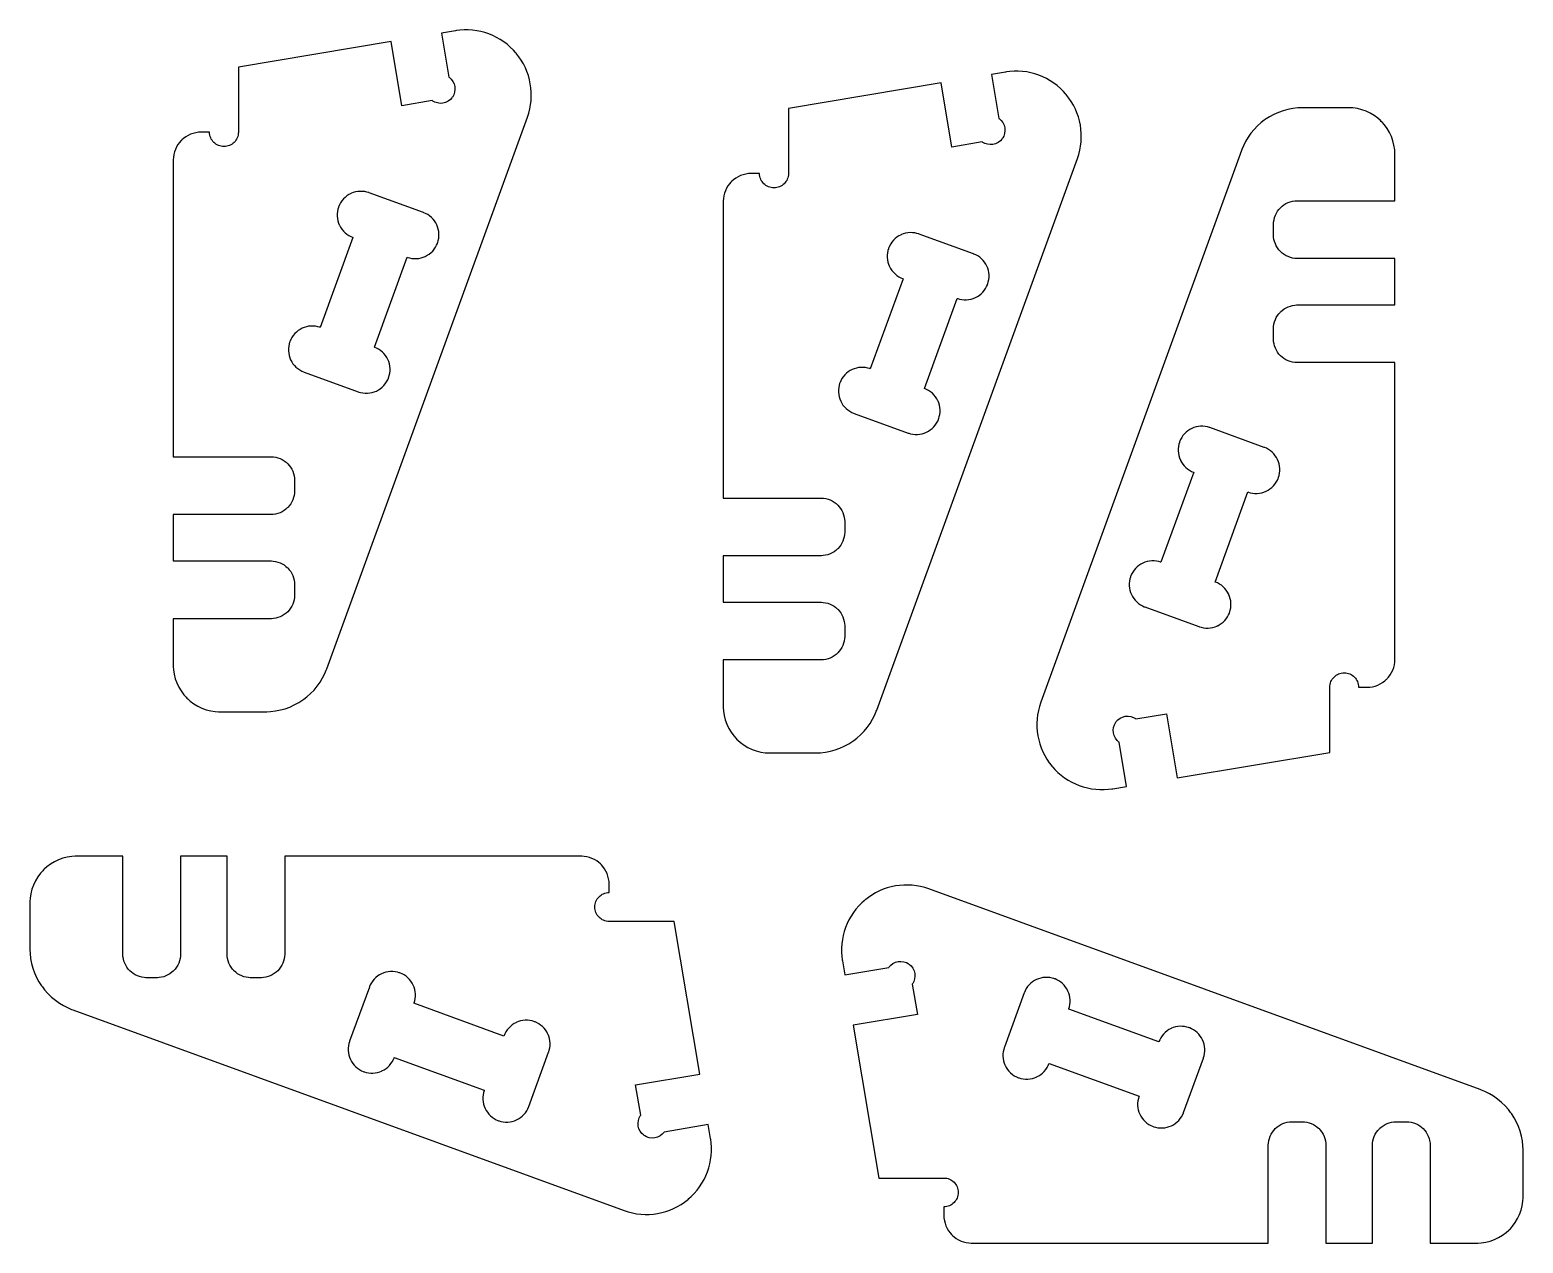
# Model space of a CAD drawing. Extents: x 0 to 371, y 0 to 268.
# Drawn here: x 210.1 to 370.7, y 3 to 133.4 of the extents above; entities that cross this region are included whole.
import ezdxf

# ---------------------------------------------------------------- set-up
doc = ezdxf.new("R2010")
doc.units = 0
doc.layers.get('0').update_dxf_attribs({"linetype": 'CONTINUOUS'})

msp = doc.modelspace()

# ---------------------------------------------------------------- linework, layer by layer
at = {"color": 0}
for points in [[(236.067, 87.53), (236.132, 87.53), (236.328, 87.5168), (236.581, 87.4782), (236.825, 87.4153), (237.06, 87.3296), (237.282, 87.2222), (237.493, 87.0944), (237.689, 86.9476), (237.869, 86.7831), (238.035, 86.6021), (238.182, 86.4057), (238.31, 86.1954), (238.417, 85.9725), (238.503, 85.7383), (238.565, 85.4939), (238.604, 85.2407), (238.617, 85.0451), (238.617, 84.98), (238.617, 83.88), (238.617, 83.8169), (238.604, 83.6279), (238.567, 83.3801), (238.507, 83.1383), (238.422, 82.9042), (238.317, 82.6792), (238.189, 82.4653), (238.039, 82.2639), (237.914, 82.1214), (237.869, 82.0768), (237.825, 82.0322), (237.683, 81.9075), (237.482, 81.7585), (237.268, 81.6304), (237.043, 81.524), (236.808, 81.4403), (236.567, 81.3794), (236.319, 81.3425), (236.129, 81.33), (236.067, 81.33), (225.567, 81.33), (225.567, 76.33), (236.067, 76.33), (236.129, 76.33), (236.319, 76.3175), (236.567, 76.2806), (236.808, 76.2197), (237.043, 76.136), (237.268, 76.0296), (237.482, 75.9015), (237.683, 75.7525), (237.825, 75.6276), (237.869, 75.5831), (237.914, 75.5385), (238.039, 75.3961), (238.189, 75.1947), (238.317, 74.9807), (238.422, 74.7558), (238.507, 74.5215), (238.567, 74.2797), (238.604, 74.0319), (238.617, 73.8431), (238.617, 73.78), (238.617, 72.68), (238.617, 72.6149), (238.604, 72.4193), (238.565, 72.1661), (238.503, 71.9217), (238.417, 71.6874), (238.31, 71.4644), (238.182, 71.2542), (238.035, 71.0579), (237.869, 70.8768), (237.689, 70.7122), (237.493, 70.5654), (237.282, 70.4378), (237.06, 70.3304), (236.825, 70.2446), (236.581, 70.1818), (236.328, 70.1431), (236.132, 70.13), (236.067, 70.13), (225.567, 70.13), (225.567, 65.13), (225.567, 65.0064), (225.592, 64.6357), (225.664, 64.15), (225.783, 63.6758), (225.947, 63.2165), (226.156, 62.7756), (226.407, 62.356), (226.699, 61.9611), (226.944, 61.6818), (227.032, 61.5944), (227.118, 61.5071), (227.399, 61.2622), (227.793, 60.97), (228.213, 60.719), (228.653, 60.5106), (229.112, 60.3461), (229.588, 60.2269), (230.072, 60.1544), (230.443, 60.13), (230.567, 60.13), (235.486, 60.13), (235.619, 60.13), (236.022, 60.1506), (236.554, 60.2119), (237.078, 60.3132), (237.59, 60.454), (238.092, 60.6333), (238.579, 60.8506), (239.05, 61.1051), (239.392, 61.3192), (239.501, 61.3961), (239.611, 61.4731), (239.929, 61.7208), (240.329, 62.0758), (240.7, 62.4592), (241.039, 62.869), (241.347, 63.3035), (241.622, 63.7608), (241.861, 64.239), (242.018, 64.6103), (242.064, 64.7364), (263.639, 124.029), (263.679, 124.138), (263.783, 124.471), (263.897, 124.918), (263.981, 125.368), (264.035, 125.821), (264.06, 126.274), (264.054, 126.726), (264.021, 127.177), (263.957, 127.624), (263.865, 128.066), (263.746, 128.501), (263.597, 128.929), (263.421, 129.347), (263.217, 129.755), (262.986, 130.15), (262.728, 130.532), (262.517, 130.81), (262.443, 130.899), (262.368, 130.988), (262.133, 131.246), (261.806, 131.57), (261.458, 131.869), (261.094, 132.144), (260.715, 132.393), (260.322, 132.617), (259.915, 132.814), (259.497, 132.985), (259.069, 133.128), (258.633, 133.244), (258.189, 133.332), (257.739, 133.39), (257.285, 133.419), (256.826, 133.419), (256.367, 133.388), (256.019, 133.346), (255.906, 133.327), (254.411, 133.077), (255.206, 128.335), (255.268, 128.289), (255.442, 128.128), (255.625, 127.885), (255.757, 127.616), (255.833, 127.329), (255.854, 127.032), (255.818, 126.735), (255.722, 126.445), (255.612, 126.236), (255.567, 126.173), (255.521, 126.109), (255.36, 125.937), (255.117, 125.752), (254.849, 125.621), (254.561, 125.544), (254.264, 125.523), (253.967, 125.56), (253.678, 125.655), (253.468, 125.766), (253.406, 125.811), (250.142, 125.265), (248.987, 132.169), (232.567, 129.421), (232.567, 122.421), (232.567, 122.382), (232.558, 122.263), (232.535, 122.109), (232.497, 121.96), (232.444, 121.818), (232.379, 121.682), (232.303, 121.555), (232.213, 121.435), (232.112, 121.325), (232.003, 121.225), (231.883, 121.136), (231.756, 121.058), (231.619, 120.993), (231.478, 120.941), (231.329, 120.903), (231.175, 120.879), (231.057, 120.871), (231.017, 120.871), (230.978, 120.871), (230.858, 120.879), (230.704, 120.903), (230.556, 120.941), (230.414, 120.993), (230.278, 121.058), (230.15, 121.136), (230.031, 121.225), (229.921, 121.325), (229.821, 121.435), (229.732, 121.555), (229.654, 121.682), (229.589, 121.818), (229.536, 121.96), (229.499, 122.109), (229.475, 122.263), (229.467, 122.382), (229.467, 122.421), (228.567, 122.421), (228.493, 122.421), (228.271, 122.407), (227.979, 122.363), (227.694, 122.292), (227.418, 122.193), (227.154, 122.068), (226.903, 121.917), (226.665, 121.742), (226.497, 121.595), (226.446, 121.543), (226.393, 121.49), (226.246, 121.323), (226.071, 121.086), (225.921, 120.834), (225.796, 120.569), (225.696, 120.294), (225.625, 120.009), (225.582, 119.718), (225.567, 119.495), (225.567, 119.421), (225.567, 87.53), (236.067, 87.53)], [(295.207, 83.0931), (295.272, 83.0931), (295.468, 83.08), (295.721, 83.0414), (295.965, 82.9785), (296.2, 82.8928), (296.422, 82.7854), (296.633, 82.6576), (296.829, 82.5108), (297.01, 82.3463), (297.175, 82.1651), (297.322, 81.9689), (297.45, 81.7586), (297.557, 81.5357), (297.643, 81.3014), (297.706, 81.0571), (297.744, 80.8039), (297.757, 80.6083), (297.757, 80.5431), (297.757, 79.4431), (297.757, 79.3801), (297.744, 79.1911), (297.708, 78.9433), (297.647, 78.7015), (297.563, 78.4672), (297.457, 78.2424), (297.329, 78.0283), (297.179, 77.8271), (297.056, 77.6846), (297.011, 77.64), (296.965, 77.5954), (296.824, 77.4706), (296.622, 77.3215), (296.408, 77.1935), (296.183, 77.0872), (295.949, 77.0033), (295.707, 76.9425), (295.46, 76.9056), (295.271, 76.8931), (295.207, 76.8931), (284.707, 76.8931), (284.707, 71.8931), (295.207, 71.8931), (295.271, 71.8931), (295.46, 71.8807), (295.707, 71.8436), (295.949, 71.7829), (296.183, 71.699), (296.408, 71.5926), (296.622, 71.4646), (296.824, 71.3156), (296.965, 71.1907), (297.011, 71.1461), (297.056, 71.1017), (297.179, 70.9592), (297.329, 70.7578), (297.457, 70.5439), (297.563, 70.3189), (297.647, 70.0847), (297.708, 69.8429), (297.744, 69.5951), (297.757, 69.4061), (297.757, 69.3431), (297.757, 68.2431), (297.757, 68.1779), (297.744, 67.9824), (297.706, 67.7292), (297.643, 67.4849), (297.557, 67.2506), (297.45, 67.0276), (297.322, 66.8174), (297.175, 66.621), (297.01, 66.44), (296.829, 66.2754), (296.633, 66.1286), (296.422, 66.0008), (296.2, 65.8935), (295.965, 65.8078), (295.721, 65.7449), (295.468, 65.7063), (295.272, 65.6931), (295.207, 65.6931), (284.707, 65.6931), (284.707, 60.6931), (284.707, 60.5694), (284.732, 60.1989), (284.804, 59.7131), (284.924, 59.2389), (285.088, 58.7797), (285.296, 58.3386), (285.547, 57.919), (285.839, 57.5243), (286.085, 57.2449), (286.172, 57.1575), (286.26, 57.0701), (286.539, 56.8254), (286.933, 56.5332), (287.353, 56.2821), (287.794, 56.0736), (288.253, 55.9092), (288.728, 55.79), (289.213, 55.7175), (289.583, 55.6931), (289.707, 55.6931), (294.626, 55.6931), (294.76, 55.6931), (295.162, 55.7136), (295.694, 55.775), (296.218, 55.8764), (296.731, 56.0171), (297.232, 56.1964), (297.719, 56.4138), (298.19, 56.6682), (298.532, 56.8822), (298.642, 56.9592), (298.751, 57.0361), (299.069, 57.2839), (299.469, 57.6389), (299.84, 58.0222), (300.181, 58.4321), (300.487, 58.8665), (300.763, 59.3239), (301.001, 59.8022), (301.158, 60.1733), (301.204, 60.2994), (322.779, 119.592), (322.819, 119.702), (322.924, 120.034), (323.037, 120.481), (323.122, 120.931), (323.175, 121.384), (323.2, 121.837), (323.194, 122.29), (323.161, 122.74), (323.097, 123.187), (323.006, 123.629), (322.886, 124.064), (322.737, 124.492), (322.561, 124.91), (322.358, 125.318), (322.126, 125.713), (321.868, 126.095), (321.657, 126.373), (321.583, 126.462), (321.508, 126.552), (321.274, 126.81), (320.946, 127.133), (320.599, 127.432), (320.235, 127.707), (319.856, 127.956), (319.463, 128.18), (319.056, 128.377), (318.639, 128.548), (318.21, 128.692), (317.774, 128.807), (317.329, 128.895), (316.879, 128.953), (316.425, 128.983), (315.967, 128.982), (315.507, 128.952), (315.161, 128.909), (315.046, 128.89), (313.551, 128.64), (314.346, 123.898), (314.41, 123.853), (314.582, 123.691), (314.765, 123.448), (314.897, 123.179), (314.974, 122.892), (314.994, 122.595), (314.958, 122.298), (314.862, 122.009), (314.753, 121.8), (314.707, 121.736), (314.662, 121.672), (314.5, 121.5), (314.258, 121.316), (313.989, 121.184), (313.701, 121.107), (313.404, 121.087), (313.107, 121.123), (312.818, 121.218), (312.608, 121.329), (312.546, 121.374), (309.283, 120.828), (308.128, 127.732), (291.707, 124.984), (291.707, 117.984), (291.707, 117.945), (291.699, 117.826), (291.676, 117.672), (291.638, 117.524), (291.586, 117.381), (291.521, 117.246), (291.443, 117.118), (291.353, 116.998), (291.253, 116.888), (291.143, 116.788), (291.024, 116.699), (290.896, 116.622), (290.761, 116.556), (290.618, 116.504), (290.469, 116.466), (290.315, 116.443), (290.197, 116.434), (290.157, 116.434), (290.118, 116.434), (289.999, 116.443), (289.844, 116.466), (289.696, 116.504), (289.554, 116.556), (289.418, 116.622), (289.29, 116.699), (289.171, 116.788), (289.061, 116.888), (288.961, 116.998), (288.872, 117.118), (288.794, 117.246), (288.729, 117.381), (288.676, 117.524), (288.639, 117.672), (288.615, 117.826), (288.607, 117.945), (288.607, 117.984), (287.707, 117.984), (287.633, 117.984), (287.411, 117.97), (287.119, 117.926), (286.835, 117.855), (286.56, 117.756), (286.294, 117.631), (286.043, 117.48), (285.806, 117.305), (285.639, 117.158), (285.586, 117.106), (285.533, 117.053), (285.386, 116.886), (285.211, 116.649), (285.061, 116.397), (284.936, 116.133), (284.838, 115.857), (284.765, 115.572), (284.722, 115.281), (284.707, 115.058), (284.707, 114.984), (284.707, 83.0931), (295.207, 83.0931)], [(346.419, 97.6476), (346.354, 97.6476), (346.158, 97.6608), (345.906, 97.6994), (345.661, 97.7624), (345.426, 97.8481), (345.203, 97.9554), (344.993, 98.0832), (344.797, 98.23), (344.615, 98.3946), (344.451, 98.5757), (344.304, 98.7719), (344.176, 98.9822), (344.069, 99.2051), (343.983, 99.4394), (343.921, 99.6838), (343.882, 99.9369), (343.869, 100.133), (343.869, 100.198), (343.869, 101.298), (343.869, 101.361), (343.882, 101.55), (343.918, 101.797), (343.979, 102.039), (344.063, 102.274), (344.169, 102.498), (344.297, 102.712), (344.446, 102.914), (344.571, 103.056), (344.615, 103.101), (344.66, 103.145), (344.803, 103.27), (345.004, 103.419), (345.218, 103.547), (345.443, 103.654), (345.678, 103.738), (345.919, 103.798), (346.167, 103.835), (346.356, 103.848), (346.419, 103.848), (356.919, 103.848), (356.919, 108.848), (346.419, 108.848), (346.356, 108.848), (346.167, 108.86), (345.919, 108.897), (345.678, 108.958), (345.443, 109.042), (345.218, 109.148), (345.004, 109.276), (344.803, 109.425), (344.66, 109.55), (344.615, 109.595), (344.571, 109.639), (344.446, 109.782), (344.297, 109.983), (344.169, 110.197), (344.063, 110.422), (343.979, 110.656), (343.918, 110.898), (343.882, 111.146), (343.869, 111.335), (343.869, 111.398), (343.869, 112.498), (343.869, 112.563), (343.882, 112.758), (343.921, 113.012), (343.983, 113.256), (344.069, 113.49), (344.176, 113.713), (344.304, 113.923), (344.451, 114.12), (344.615, 114.301), (344.797, 114.465), (344.993, 114.612), (345.203, 114.74), (345.426, 114.847), (345.661, 114.933), (345.906, 114.996), (346.158, 115.035), (346.354, 115.048), (346.419, 115.048), (356.919, 115.048), (356.919, 120.048), (356.919, 120.171), (356.894, 120.542), (356.822, 121.028), (356.703, 121.502), (356.539, 121.961), (356.331, 122.402), (356.079, 122.822), (355.786, 123.217), (355.542, 123.496), (355.454, 123.583), (355.367, 123.671), (355.088, 123.915), (354.693, 124.208), (354.274, 124.459), (353.832, 124.667), (353.374, 124.832), (352.899, 124.951), (352.412, 125.023), (352.043, 125.048), (351.919, 125.048), (347, 125.048), (346.865, 125.048), (346.464, 125.027), (345.932, 124.966), (345.408, 124.864), (344.894, 124.724), (344.393, 124.544), (343.907, 124.327), (343.436, 124.073), (343.094, 123.859), (342.985, 123.782), (342.875, 123.705), (342.557, 123.457), (342.157, 123.102), (341.786, 122.719), (341.446, 122.309), (341.139, 121.874), (340.864, 121.417), (340.625, 120.939), (340.468, 120.567), (340.422, 120.441), (318.847, 61.1483), (318.807, 61.0393), (318.703, 60.7067), (318.589, 60.26), (318.504, 59.8096), (318.45, 59.3571), (318.426, 58.9037), (318.432, 58.4513), (318.465, 58.0008), (318.529, 57.5539), (318.621, 57.1119), (318.74, 56.6765), (318.889, 56.2487), (319.065, 55.8304), (319.268, 55.4229), (319.5, 55.0274), (319.758, 54.6454), (319.969, 54.3678), (320.043, 54.2785), (320.118, 54.1893), (320.351, 53.9313), (320.681, 53.6078), (321.028, 53.3085), (321.39, 53.0339), (321.771, 52.7844), (322.164, 52.5608), (322.569, 52.3633), (322.987, 52.1928), (323.415, 52.0493), (323.853, 51.9336), (324.297, 51.8462), (324.747, 51.7876), (325.201, 51.7582), (325.66, 51.7586), (326.119, 51.7893), (326.465, 51.8317), (326.581, 51.8508), (328.074, 52.1008), (327.281, 56.8428), (327.217, 56.8882), (327.044, 57.0499), (326.86, 57.2924), (326.729, 57.5617), (326.651, 57.8489), (326.631, 58.1456), (326.668, 58.4429), (326.763, 58.7322), (326.874, 58.9413), (326.919, 59.0049), (326.964, 59.0685), (327.126, 59.2408), (327.368, 59.4253), (327.638, 59.5567), (327.925, 59.6335), (328.222, 59.6543), (328.519, 59.6178), (328.808, 59.5224), (329.017, 59.4119), (329.081, 59.3665), (332.343, 59.9126), (333.499, 53.0086), (349.919, 55.7564), (349.919, 62.7564), (349.919, 62.796), (349.926, 62.9149), (349.95, 63.0688), (349.989, 63.2172), (350.04, 63.3597), (350.106, 63.4953), (350.183, 63.6231), (350.272, 63.7424), (350.372, 63.8525), (350.483, 63.9525), (350.603, 64.0417), (350.731, 64.1193), (350.865, 64.1846), (351.008, 64.2367), (351.157, 64.2749), (351.311, 64.2983), (351.429, 64.3064), (351.469, 64.3064), (351.508, 64.3064), (351.628, 64.2983), (351.782, 64.2749), (351.929, 64.2367), (352.072, 64.1846), (352.208, 64.1193), (352.336, 64.0417), (352.456, 63.9525), (352.565, 63.8525), (352.665, 63.7424), (352.754, 63.6231), (352.832, 63.4953), (352.897, 63.3597), (352.949, 63.2172), (352.987, 63.0688), (353.011, 62.9149), (353.019, 62.796), (353.019, 62.7564), (353.919, 62.7564), (353.993, 62.7564), (354.215, 62.7711), (354.507, 62.8146), (354.792, 62.8861), (355.067, 62.9847), (355.332, 63.1099), (355.583, 63.2604), (355.821, 63.4358), (355.987, 63.5826), (356.04, 63.635), (356.093, 63.6875), (356.239, 63.8551), (356.415, 64.0919), (356.565, 64.3438), (356.69, 64.6083), (356.789, 64.8839), (356.861, 65.1685), (356.904, 65.4599), (356.919, 65.6822), (356.919, 65.7564), (356.919, 97.6476), (346.419, 97.6476)], [(247.194, 99.3088), (250.717, 108.988), (250.778, 108.966), (250.967, 108.911), (251.218, 108.861), (251.468, 108.836), (251.718, 108.837), (251.964, 108.862), (252.206, 108.91), (252.44, 108.98), (252.667, 109.073), (252.883, 109.187), (253.089, 109.321), (253.281, 109.475), (253.457, 109.648), (253.618, 109.839), (253.761, 110.047), (253.883, 110.272), (253.963, 110.451), (253.985, 110.512), (254.007, 110.573), (254.061, 110.762), (254.112, 111.013), (254.136, 111.264), (254.136, 111.514), (254.111, 111.76), (254.064, 112.001), (253.993, 112.236), (253.9, 112.462), (253.786, 112.679), (253.651, 112.884), (253.497, 113.076), (253.325, 113.253), (253.133, 113.413), (252.926, 113.556), (252.701, 113.679), (252.522, 113.758), (252.461, 113.781), (246.635, 115.901), (246.575, 115.923), (246.393, 115.978), (246.146, 116.03), (245.897, 116.058), (245.646, 116.061), (245.397, 116.039), (245.15, 115.994), (244.908, 115.923), (244.731, 115.855), (244.672, 115.829), (244.615, 115.802), (244.447, 115.711), (244.237, 115.573), (244.042, 115.415), (243.864, 115.24), (243.703, 115.047), (243.563, 114.84), (243.442, 114.618), (243.365, 114.444), (243.343, 114.384), (243.322, 114.325), (243.268, 114.142), (243.218, 113.895), (243.193, 113.645), (243.193, 113.395), (243.217, 113.146), (243.264, 112.9), (243.338, 112.658), (243.407, 112.481), (243.433, 112.424), (243.461, 112.367), (243.554, 112.2), (243.694, 111.991), (243.853, 111.797), (244.031, 111.62), (244.224, 111.462), (244.433, 111.323), (244.656, 111.205), (244.831, 111.129), (244.89, 111.108), (241.368, 101.429), (241.307, 101.451), (241.119, 101.506), (240.868, 101.556), (240.617, 101.58), (240.367, 101.58), (240.121, 101.555), (239.879, 101.507), (239.644, 101.436), (239.418, 101.343), (239.201, 101.23), (238.997, 101.095), (238.806, 100.942), (238.628, 100.769), (238.467, 100.578), (238.325, 100.37), (238.201, 100.145), (238.122, 99.9657), (238.1, 99.9044), (238.078, 99.8432), (238.024, 99.655), (237.974, 99.4037), (237.949, 99.1526), (237.949, 98.9032), (237.974, 98.6569), (238.022, 98.4158), (238.093, 98.1811), (238.186, 97.9546), (238.3, 97.7381), (238.433, 97.5331), (238.588, 97.3411), (238.76, 97.1639), (238.951, 97.0032), (239.16, 96.8607), (239.383, 96.7378), (239.564, 96.6585), (239.625, 96.6363), (245.451, 94.5161), (245.513, 94.4939), (245.7, 94.4394), (245.951, 94.3892), (246.203, 94.3646), (246.453, 94.3651), (246.699, 94.3899), (246.939, 94.4379), (247.174, 94.5087), (247.4, 94.6015), (247.617, 94.7154), (247.822, 94.8497), (248.014, 95.0036), (248.192, 95.1764), (248.351, 95.3672), (248.494, 95.5753), (248.618, 95.8), (248.697, 95.9793), (248.719, 96.0406), (248.74, 96.0997), (248.793, 96.2817), (248.843, 96.5271), (248.869, 96.7751), (248.871, 97.0239), (248.847, 97.2717), (248.8, 97.5165), (248.729, 97.7567), (248.66, 97.9333), (248.633, 97.9903), (248.607, 98.0475), (248.515, 98.2135), (248.378, 98.4224), (248.221, 98.6158), (248.046, 98.7926), (247.854, 98.9517), (247.647, 99.0914), (247.428, 99.2108), (247.254, 99.2872), (247.194, 99.3088)], [(306.335, 94.8718), (309.857, 104.551), (309.918, 104.529), (310.107, 104.474), (310.358, 104.424), (310.608, 104.399), (310.858, 104.4), (311.104, 104.425), (311.346, 104.473), (311.581, 104.544), (311.807, 104.636), (312.024, 104.75), (312.229, 104.885), (312.421, 105.038), (312.597, 105.211), (312.758, 105.402), (312.901, 105.61), (313.024, 105.835), (313.103, 106.014), (313.125, 106.075), (313.147, 106.137), (313.203, 106.325), (313.253, 106.576), (313.276, 106.827), (313.276, 107.077), (313.251, 107.323), (313.204, 107.564), (313.133, 107.799), (313.04, 108.025), (312.926, 108.242), (312.792, 108.447), (312.638, 108.639), (312.465, 108.816), (312.275, 108.977), (312.067, 109.119), (311.842, 109.242), (311.662, 109.321), (311.601, 109.344), (305.775, 111.464), (305.715, 111.486), (305.533, 111.541), (305.286, 111.593), (305.037, 111.621), (304.787, 111.624), (304.537, 111.603), (304.29, 111.557), (304.049, 111.486), (303.871, 111.418), (303.814, 111.392), (303.756, 111.365), (303.589, 111.274), (303.378, 111.136), (303.182, 110.978), (303.004, 110.803), (302.844, 110.611), (302.703, 110.403), (302.582, 110.182), (302.506, 110.007), (302.483, 109.948), (302.463, 109.888), (302.41, 109.705), (302.36, 109.458), (302.333, 109.208), (302.333, 108.958), (302.357, 108.709), (302.406, 108.463), (302.478, 108.222), (302.547, 108.044), (302.575, 107.987), (302.601, 107.93), (302.694, 107.763), (302.835, 107.554), (302.994, 107.36), (303.171, 107.183), (303.365, 107.025), (303.574, 106.886), (303.796, 106.768), (303.971, 106.692), (304.031, 106.671), (300.508, 96.9919), (300.447, 97.0142), (300.26, 97.0688), (300.008, 97.119), (299.757, 97.1435), (299.508, 97.1431), (299.261, 97.1183), (299.021, 97.0701), (298.786, 96.9994), (298.56, 96.9067), (298.343, 96.7928), (298.138, 96.6585), (297.946, 96.5046), (297.768, 96.3318), (297.608, 96.141), (297.465, 95.9328), (297.342, 95.7081), (297.263, 95.5287), (297.24, 95.4675), (297.218, 95.4064), (297.164, 95.2181), (297.114, 94.9669), (297.089, 94.7158), (297.089, 94.4662), (297.114, 94.2201), (297.162, 93.9789), (297.233, 93.7443), (297.326, 93.5178), (297.44, 93.3012), (297.574, 93.0961), (297.728, 92.9042), (297.901, 92.7271), (298.092, 92.5664), (298.3, 92.4237), (298.525, 92.3008), (298.704, 92.2217), (298.765, 92.1993), (304.592, 90.0793), (304.653, 90.0571), (304.84, 90.0025), (305.092, 89.9522), (305.343, 89.9278), (305.593, 89.9282), (305.839, 89.9529), (306.081, 90.001), (306.315, 90.0719), (306.542, 90.1646), (306.758, 90.2785), (306.963, 90.4128), (307.154, 90.5667), (307.332, 90.7394), (307.493, 90.9303), (307.635, 91.1385), (307.758, 91.3632), (307.838, 91.5424), (307.86, 91.6036), (307.881, 91.6629), (307.933, 91.8447), (307.983, 92.0903), (308.01, 92.3383), (308.011, 92.5871), (307.987, 92.8347), (307.94, 93.0796), (307.869, 93.3197), (307.801, 93.4964), (307.774, 93.5535), (307.747, 93.6106), (307.657, 93.7765), (307.518, 93.9856), (307.361, 94.179), (307.186, 94.3558), (306.994, 94.5147), (306.787, 94.6546), (306.568, 94.774), (306.394, 94.8503), (306.335, 94.8718)], [(335.292, 85.8689), (331.769, 76.1897), (331.708, 76.2121), (331.519, 76.2667), (331.268, 76.3168), (331.017, 76.3414), (330.768, 76.3408), (330.522, 76.3163), (330.281, 76.2681), (330.046, 76.1972), (329.819, 76.1044), (329.603, 75.9906), (329.397, 75.8562), (329.206, 75.7024), (329.029, 75.5297), (328.868, 75.3388), (328.725, 75.1307), (328.603, 74.906), (328.524, 74.7267), (328.501, 74.6654), (328.478, 74.6042), (328.424, 74.416), (328.374, 74.1647), (328.349, 73.9136), (328.35, 73.6642), (328.375, 73.4179), (328.422, 73.1768), (328.493, 72.9421), (328.586, 72.7156), (328.7, 72.499), (328.835, 72.2939), (328.987, 72.1021), (329.161, 71.9249), (329.351, 71.7642), (329.56, 71.6217), (329.785, 71.4988), (329.964, 71.4194), (330.025, 71.3972), (335.851, 69.2771), (335.911, 69.255), (336.093, 69.2), (336.34, 69.1476), (336.589, 69.1199), (336.839, 69.1168), (337.089, 69.1382), (337.335, 69.1842), (337.578, 69.2544), (337.756, 69.3225), (337.813, 69.349), (337.871, 69.3756), (338.037, 69.4667), (338.249, 69.6049), (338.443, 69.7625), (338.622, 69.9381), (338.782, 70.1303), (338.924, 70.3378), (339.043, 70.5592), (339.121, 70.7336), (339.142, 70.7932), (339.164, 70.8526), (339.217, 71.0357), (339.267, 71.2828), (339.293, 71.5324), (339.293, 71.7825), (339.269, 72.0317), (339.221, 72.2778), (339.149, 72.5192), (339.079, 72.6965), (339.051, 72.7539), (339.025, 72.8113), (338.932, 72.9778), (338.792, 73.1872), (338.632, 73.3808), (338.456, 73.5575), (338.261, 73.716), (338.053, 73.8549), (337.831, 73.9732), (337.656, 74.0483), (337.596, 74.0694), (341.117, 83.7489), (341.179, 83.7267), (341.367, 83.6721), (341.618, 83.6218), (341.869, 83.5974), (342.118, 83.5978), (342.365, 83.6225), (342.606, 83.6707), (342.84, 83.7414), (343.067, 83.8342), (343.283, 83.9481), (343.489, 84.0824), (343.681, 84.2362), (343.858, 84.409), (344.018, 84.5999), (344.161, 84.8081), (344.283, 85.0328), (344.364, 85.2119), (344.386, 85.2732), (344.408, 85.3344), (344.463, 85.5228), (344.513, 85.7739), (344.537, 86.025), (344.536, 86.2746), (344.513, 86.5207), (344.464, 86.7619), (344.393, 86.9965), (344.3, 87.2231), (344.186, 87.4396), (344.051, 87.6447), (343.899, 87.8367), (343.725, 88.0138), (343.535, 88.1744), (343.326, 88.3171), (343.101, 88.44), (342.922, 88.5192), (342.861, 88.5414), (337.035, 90.6615), (336.974, 90.6838), (336.785, 90.7383), (336.535, 90.7885), (336.283, 90.8131), (336.033, 90.8126), (335.787, 90.7879), (335.546, 90.7399), (335.311, 90.6689), (335.085, 90.5763), (334.868, 90.4624), (334.664, 90.3281), (334.471, 90.1742), (334.294, 90.0014), (334.133, 89.8106), (333.992, 89.6024), (333.868, 89.3776), (333.789, 89.1985), (333.767, 89.1372), (333.744, 89.0779), (333.692, 88.8961), (333.642, 88.6506), (333.617, 88.4025), (333.615, 88.1537), (333.639, 87.9061), (333.686, 87.6612), (333.757, 87.4211), (333.825, 87.2444), (333.851, 87.1874), (333.879, 87.1303), (333.969, 86.9642), (334.108, 86.7553), (334.265, 86.5618), (334.44, 86.385), (334.632, 86.2261), (334.839, 86.0863), (335.058, 85.9668), (335.232, 85.8904), (335.292, 85.8689)], [(237.546, 34.0886), (237.546, 34.0235), (237.533, 33.8279), (237.494, 33.5747), (237.432, 33.3304), (237.346, 33.0961), (237.239, 32.8732), (237.111, 32.6629), (236.964, 32.4667), (236.8, 32.2856), (236.618, 32.121), (236.422, 31.9742), (236.211, 31.8464), (235.989, 31.739), (235.754, 31.6533), (235.51, 31.5904), (235.257, 31.5518), (235.061, 31.5386), (234.996, 31.5386), (233.896, 31.5386), (233.833, 31.5386), (233.644, 31.5511), (233.396, 31.5881), (233.154, 31.6489), (232.921, 31.7328), (232.696, 31.839), (232.482, 31.9671), (232.281, 32.1161), (232.138, 32.241), (232.093, 32.2856), (232.049, 32.3301), (231.924, 32.4726), (231.775, 32.6739), (231.647, 32.8879), (231.54, 33.1128), (231.457, 33.3471), (231.396, 33.5889), (231.358, 33.8367), (231.346, 34.0257), (231.346, 34.0886), (231.346, 44.5886), (226.346, 44.5886), (226.346, 34.0886), (226.346, 34.0257), (226.333, 33.8367), (226.297, 33.5889), (226.236, 33.3471), (226.153, 33.1128), (226.046, 32.8879), (225.918, 32.6739), (225.769, 32.4726), (225.644, 32.3301), (225.6, 32.2856), (225.554, 32.241), (225.413, 32.1161), (225.211, 31.9671), (224.997, 31.839), (224.772, 31.7328), (224.538, 31.6489), (224.296, 31.5881), (224.049, 31.5511), (223.86, 31.5386), (223.796, 31.5386), (222.696, 31.5386), (222.631, 31.5386), (222.436, 31.5518), (222.182, 31.5904), (221.938, 31.6533), (221.704, 31.739), (221.481, 31.8464), (221.271, 31.9742), (221.074, 32.121), (220.893, 32.2856), (220.729, 32.4667), (220.582, 32.6629), (220.454, 32.8732), (220.347, 33.0961), (220.261, 33.3304), (220.199, 33.5747), (220.16, 33.8279), (220.146, 34.0235), (220.146, 34.0886), (220.146, 44.5886), (215.146, 44.5886), (215.022, 44.5886), (214.651, 44.5643), (214.167, 44.4917), (213.692, 44.3725), (213.233, 44.2081), (212.792, 43.9997), (212.372, 43.7486), (211.978, 43.4564), (211.699, 43.2115), (211.611, 43.1242), (211.524, 43.0368), (211.279, 42.7575), (210.986, 42.3626), (210.735, 41.9432), (210.526, 41.5021), (210.362, 41.0429), (210.243, 40.5687), (210.171, 40.0828), (210.146, 39.7122), (210.146, 39.5886), (210.146, 34.6697), (210.146, 34.5356), (210.167, 34.1331), (210.228, 33.6018), (210.329, 33.0783), (210.471, 32.5647), (210.65, 32.0633), (210.867, 31.5764), (211.121, 31.106), (211.335, 30.7644), (211.413, 30.6546), (211.489, 30.5446), (211.737, 30.2267), (212.092, 29.8267), (212.475, 29.4561), (212.885, 29.1161), (213.319, 28.8082), (213.776, 28.534), (214.256, 28.2946), (214.626, 28.1376), (214.753, 28.0918), (274.046, 6.51654), (274.154, 6.47689), (274.487, 6.37224), (274.933, 6.25825), (275.385, 6.17437), (275.838, 6.12044), (276.29, 6.09608), (276.743, 6.10113), (277.193, 6.13531), (277.64, 6.1984), (278.082, 6.2901), (278.518, 6.41021), (278.946, 6.55843), (279.364, 6.73454), (279.771, 6.93832), (280.167, 7.16949), (280.549, 7.42774), (280.826, 7.63867), (280.915, 7.71289), (281.004, 7.78717), (281.263, 8.02175), (281.586, 8.35021), (281.886, 8.697), (282.16, 9.06071), (282.41, 9.44), (282.633, 9.83344), (282.831, 10.2398), (283.001, 10.6576), (283.144, 11.0856), (283.26, 11.5222), (283.347, 11.9663), (283.407, 12.4164), (283.436, 12.8712), (283.435, 13.3293), (283.404, 13.7893), (283.362, 14.1354), (283.343, 14.25), (283.093, 15.744), (278.351, 14.9504), (278.306, 14.8869), (278.144, 14.7144), (277.901, 14.53), (277.632, 14.3986), (277.344, 14.3218), (277.049, 14.3008), (276.751, 14.3375), (276.461, 14.4329), (276.253, 14.5433), (276.189, 14.5886), (276.125, 14.6339), (275.953, 14.7957), (275.768, 15.0382), (275.638, 15.3074), (275.561, 15.5947), (275.54, 15.8914), (275.576, 16.1887), (275.672, 16.4781), (275.782, 16.6871), (275.828, 16.7506), (275.282, 20.0132), (282.186, 21.1685), (279.438, 37.5886), (272.438, 37.5886), (272.399, 37.5886), (272.279, 37.5967), (272.125, 37.6201), (271.976, 37.6583), (271.835, 37.7106), (271.699, 37.7758), (271.571, 37.8535), (271.451, 37.9426), (271.342, 38.0426), (271.242, 38.1528), (271.153, 38.2721), (271.075, 38.3999), (271.01, 38.5354), (270.957, 38.6778), (270.919, 38.8264), (270.896, 38.9801), (270.888, 39.099), (270.888, 39.1386), (270.888, 39.1783), (270.896, 39.2971), (270.919, 39.4511), (270.957, 39.5996), (271.01, 39.7421), (271.075, 39.8775), (271.153, 40.0053), (271.242, 40.1246), (271.342, 40.2347), (271.451, 40.3347), (271.571, 40.4239), (271.699, 40.5015), (271.835, 40.5668), (271.976, 40.619), (272.125, 40.6572), (272.279, 40.6807), (272.399, 40.6886), (272.438, 40.6886), (272.438, 41.5886), (272.438, 41.6628), (272.422, 41.8851), (272.379, 42.1767), (272.308, 42.4612), (272.21, 42.7367), (272.085, 43.0014), (271.933, 43.2531), (271.758, 43.49), (271.611, 43.6575), (271.558, 43.71), (271.507, 43.7624), (271.339, 43.9093), (271.101, 44.0846), (270.85, 44.2353), (270.586, 44.3603), (270.31, 44.459), (270.025, 44.5306), (269.735, 44.574), (269.511, 44.5886), (269.438, 44.5886), (237.546, 44.5886), (237.546, 34.0886)], [(343.307, 13.5079), (343.307, 13.5731), (343.321, 13.7687), (343.358, 14.0218), (343.422, 14.2663), (343.507, 14.5006), (343.615, 14.7235), (343.743, 14.9337), (343.889, 15.13), (344.054, 15.3111), (344.235, 15.4757), (344.432, 15.6225), (344.642, 15.7503), (344.865, 15.8576), (345.099, 15.9433), (345.343, 16.0062), (345.596, 16.0449), (345.792, 16.0579), (345.857, 16.0579), (346.957, 16.0579), (347.021, 16.0579), (347.21, 16.0456), (347.457, 16.0085), (347.699, 15.9478), (347.933, 15.8639), (348.158, 15.7575), (348.372, 15.6294), (348.574, 15.4804), (348.715, 15.3557), (348.76, 15.311), (348.806, 15.2665), (348.929, 15.124), (349.079, 14.9226), (349.207, 14.7088), (349.313, 14.4837), (349.397, 14.2496), (349.458, 14.0078), (349.494, 13.76), (349.507, 13.571), (349.507, 13.5079), (349.507, 3.00792), (354.507, 3.00792), (354.507, 13.5079), (354.507, 13.571), (354.519, 13.76), (354.557, 14.0078), (354.618, 14.2496), (354.701, 14.4837), (354.808, 14.7088), (354.936, 14.9226), (355.085, 15.124), (355.21, 15.2665), (355.254, 15.311), (355.299, 15.3557), (355.442, 15.4804), (355.643, 15.6294), (355.857, 15.7575), (356.082, 15.8639), (356.315, 15.9478), (356.557, 16.0085), (356.806, 16.0456), (356.994, 16.0579), (357.057, 16.0579), (358.157, 16.0579), (358.222, 16.0579), (358.418, 16.0449), (358.671, 16.0062), (358.915, 15.9433), (359.15, 15.8576), (359.372, 15.7503), (359.583, 15.6225), (359.779, 15.4757), (359.96, 15.3111), (360.125, 15.13), (360.272, 14.9337), (360.4, 14.7235), (360.507, 14.5006), (360.593, 14.2663), (360.656, 14.0218), (360.694, 13.7687), (360.707, 13.5731), (360.707, 13.5079), (360.707, 3.00792), (365.707, 3.00792), (365.831, 3.00792), (366.201, 3.03239), (366.688, 3.10493), (367.161, 3.22407), (367.621, 3.38851), (368.061, 3.59694), (368.482, 3.84799), (368.876, 4.14025), (369.156, 4.38504), (369.243, 4.47239), (369.331, 4.55974), (369.575, 4.83914), (369.867, 5.23394), (370.118, 5.65349), (370.326, 6.09451), (370.492, 6.55376), (370.61, 7.02794), (370.683, 7.51372), (370.707, 7.88439), (370.707, 8.00792), (370.707, 12.9268), (370.707, 13.061), (370.686, 13.4635), (370.625, 13.9949), (370.524, 14.5183), (370.383, 15.0319), (370.204, 15.5332), (369.986, 16.0203), (369.732, 16.4906), (369.518, 16.8322), (369.442, 16.9421), (369.364, 17.0519), (369.117, 17.37), (368.761, 17.7699), (368.378, 18.1406), (367.968, 18.4806), (367.533, 18.7885), (367.076, 19.0626), (366.599, 19.3019), (366.226, 19.459), (366.101, 19.5049), (306.808, 41.08), (306.699, 41.1197), (306.367, 41.2244), (305.919, 41.3383), (305.469, 41.4222), (305.017, 41.4763), (304.564, 41.5006), (304.111, 41.4956), (303.66, 41.4612), (303.214, 41.3982), (302.771, 41.3065), (302.336, 41.1864), (301.908, 41.0382), (301.49, 40.8621), (301.082, 40.6583), (300.688, 40.4271), (300.306, 40.1689), (300.028, 39.9579), (299.938, 39.8837), (299.849, 39.8094), (299.59, 39.5749), (299.267, 39.2464), (298.968, 38.8996), (298.693, 38.536), (298.444, 38.1567), (298.221, 37.7632), (298.022, 37.3568), (297.853, 36.939), (297.708, 36.5111), (297.593, 36.0744), (297.506, 35.6303), (297.447, 35.1801), (297.418, 34.7254), (297.418, 34.2674), (297.449, 33.8074), (297.492, 33.4611), (297.51, 33.3467), (297.76, 31.8526), (302.503, 32.6461), (302.547, 32.7097), (302.71, 32.8822), (302.951, 33.0667), (303.221, 33.1981), (303.508, 33.2749), (303.806, 33.2957), (304.103, 33.2592), (304.392, 33.1638), (304.601, 33.0533), (304.664, 33.0079), (304.728, 32.9626), (304.9, 32.801), (305.085, 32.5585), (305.217, 32.2892), (305.293, 32.0019), (305.314, 31.7053), (305.278, 31.4079), (305.182, 31.1186), (305.071, 30.9096), (305.026, 30.846), (305.572, 27.5833), (298.668, 26.4281), (301.415, 10.0079), (308.415, 10.0079), (308.456, 10.0079), (308.575, 9.99994), (308.728, 9.97646), (308.876, 9.93826), (309.019, 9.88613), (309.154, 9.82086), (309.282, 9.74322), (309.401, 9.65403), (309.513, 9.55399), (309.612, 9.4439), (309.701, 9.32454), (309.779, 9.19678), (309.844, 9.06125), (309.896, 8.91883), (309.935, 8.77029), (309.958, 8.61643), (309.965, 8.49756), (309.965, 8.4579), (309.965, 8.41829), (309.958, 8.29949), (309.935, 8.14556), (309.896, 7.99701), (309.844, 7.8546), (309.779, 7.71912), (309.701, 7.59131), (309.612, 7.472), (309.513, 7.36193), (309.401, 7.26187), (309.282, 7.17269), (309.154, 7.09506), (309.019, 7.02979), (308.876, 6.97765), (308.728, 6.93946), (308.575, 6.91596), (308.456, 6.90793), (308.415, 6.90793), (308.415, 6.00792), (308.415, 5.93381), (308.431, 5.71143), (308.474, 5.41992), (308.546, 5.13542), (308.644, 4.85986), (308.769, 4.59521), (308.919, 4.34347), (309.096, 4.10661), (309.242, 3.93901), (309.294, 3.88656), (309.347, 3.83415), (309.515, 3.68728), (309.751, 3.51193), (310.003, 3.36133), (310.268, 3.23628), (310.543, 3.13758), (310.828, 3.06614), (311.119, 3.02262), (311.342, 3.00792), (311.415, 3.00792), (343.307, 3.00792), (343.307, 13.5079)], [(249.325, 22.9607), (259.004, 19.4387), (258.982, 19.3775), (258.928, 19.1893), (258.878, 18.9381), (258.853, 18.6869), (258.853, 18.4375), (258.878, 18.1913), (258.926, 17.95), (258.997, 17.7154), (259.089, 17.4889), (259.203, 17.2724), (259.338, 17.0672), (259.492, 16.8754), (259.664, 16.6982), (259.856, 16.5375), (260.064, 16.3949), (260.287, 16.2721), (260.467, 16.1928), (260.529, 16.1704), (260.59, 16.1482), (260.778, 16.0938), (261.029, 16.0435), (261.281, 16.0189), (261.529, 16.0194), (261.776, 16.0442), (262.017, 16.0922), (262.251, 16.1631), (262.478, 16.2558), (262.694, 16.3697), (262.9, 16.504), (263.092, 16.6579), (263.269, 16.8306), (263.429, 17.0215), (263.572, 17.2297), (263.696, 17.4543), (263.775, 17.6336), (263.797, 17.6949), (265.917, 23.5211), (265.939, 23.5806), (265.994, 23.7631), (266.046, 24.0096), (266.074, 24.2589), (266.078, 24.509), (266.056, 24.7585), (266.01, 25.005), (265.939, 25.2471), (265.871, 25.425), (265.844, 25.4826), (265.818, 25.5401), (265.728, 25.7076), (265.589, 25.9183), (265.432, 26.1135), (265.256, 26.2918), (265.064, 26.4521), (264.856, 26.5931), (264.635, 26.7133), (264.46, 26.7903), (264.401, 26.8119), (264.342, 26.8336), (264.158, 26.8868), (263.911, 26.9368), (263.661, 26.9622), (263.411, 26.9629), (263.162, 26.9392), (262.917, 26.891), (262.675, 26.8183), (262.497, 26.7486), (262.44, 26.7215), (262.383, 26.6944), (262.217, 26.6018), (262.007, 26.4617), (261.814, 26.3022), (261.636, 26.1249), (261.478, 25.9313), (261.339, 25.7224), (261.221, 25.4999), (261.146, 25.3247), (261.125, 25.2649), (251.444, 28.7869), (251.467, 28.8482), (251.522, 29.0365), (251.572, 29.2876), (251.597, 29.5389), (251.596, 29.7883), (251.571, 30.0344), (251.524, 30.2757), (251.453, 30.5104), (251.36, 30.7368), (251.246, 30.9535), (251.111, 31.1585), (250.958, 31.3504), (250.785, 31.5275), (250.594, 31.6882), (250.386, 31.8308), (250.161, 31.9537), (249.982, 32.0331), (249.921, 32.0553), (249.86, 32.0775), (249.671, 32.1321), (249.419, 32.1824), (249.169, 32.2068), (248.919, 32.2064), (248.674, 32.1817), (248.432, 32.1336), (248.197, 32.0628), (247.971, 31.97), (247.754, 31.8561), (247.549, 31.7218), (247.357, 31.5679), (247.181, 31.3951), (247.019, 31.2043), (246.876, 30.9961), (246.754, 30.7714), (246.675, 30.5922), (246.653, 30.531), (244.532, 24.7046), (244.51, 24.6433), (244.456, 24.4551), (244.406, 24.204), (244.381, 23.9529), (244.382, 23.7033), (244.406, 23.4572), (244.454, 23.216), (244.525, 22.9813), (244.618, 22.7549), (244.732, 22.5382), (244.865, 22.3332), (245.019, 22.1413), (245.193, 21.9642), (245.383, 21.8035), (245.592, 21.6608), (245.817, 21.5379), (245.996, 21.4586), (246.057, 21.4364), (246.117, 21.4149), (246.299, 21.3619), (246.543, 21.3119), (246.792, 21.2864), (247.04, 21.2851), (247.287, 21.3081), (247.533, 21.3553), (247.774, 21.4265), (247.95, 21.495), (248.007, 21.5217), (248.064, 21.5483), (248.229, 21.6396), (248.439, 21.7778), (248.632, 21.9351), (248.808, 22.1101), (248.968, 22.3015), (249.108, 22.5079), (249.228, 22.7282), (249.304, 22.9015), (249.325, 22.9607)], [(331.528, 24.6358), (321.849, 28.1578), (321.872, 28.219), (321.926, 28.4074), (321.976, 28.6585), (322.001, 28.9097), (322, 29.1592), (321.975, 29.4053), (321.928, 29.6465), (321.857, 29.8812), (321.764, 30.1076), (321.65, 30.3243), (321.515, 30.5293), (321.362, 30.7212), (321.189, 30.8983), (320.999, 31.059), (320.79, 31.2017), (320.565, 31.3246), (320.386, 31.4038), (320.325, 31.4261), (320.264, 31.4483), (320.075, 31.5029), (319.824, 31.5531), (319.574, 31.5776), (319.324, 31.5772), (319.078, 31.5525), (318.836, 31.5044), (318.601, 31.4335), (318.375, 31.3408), (318.158, 31.2269), (317.953, 31.0926), (317.761, 30.9388), (317.585, 30.766), (317.424, 30.5751), (317.281, 30.3669), (317.158, 30.1422), (317.079, 29.9631), (317.057, 29.9018), (314.936, 24.0754), (314.914, 24.0161), (314.86, 23.8336), (314.807, 23.5871), (314.779, 23.3378), (314.776, 23.0875), (314.797, 22.8382), (314.843, 22.5915), (314.914, 22.3496), (314.982, 22.1717), (315.008, 22.114), (315.035, 22.0564), (315.126, 21.889), (315.264, 21.6783), (315.422, 21.4832), (315.597, 21.3049), (315.79, 21.1446), (315.997, 21.0036), (316.218, 20.8832), (316.393, 20.8063), (316.453, 20.7846), (316.513, 20.7629), (316.696, 20.7099), (316.942, 20.6597), (317.192, 20.6344), (317.442, 20.6338), (317.692, 20.6575), (317.938, 20.7057), (318.179, 20.7783), (318.356, 20.8481), (318.414, 20.875), (318.471, 20.9021), (318.638, 20.9949), (318.847, 21.135), (319.04, 21.2944), (319.217, 21.4717), (319.375, 21.6654), (319.514, 21.8743), (319.633, 22.0968), (319.708, 22.2719), (319.729, 22.3317), (329.408, 18.8096), (329.386, 18.7483), (329.332, 18.56), (329.282, 18.3089), (329.257, 18.0578), (329.257, 17.8083), (329.282, 17.5621), (329.331, 17.3208), (329.401, 17.0862), (329.493, 16.8597), (329.607, 16.6432), (329.742, 16.4381), (329.896, 16.2462), (330.068, 16.069), (330.26, 15.9083), (330.468, 15.7657), (330.692, 15.6429), (330.871, 15.5636), (330.933, 15.5412), (330.994, 15.519), (331.182, 15.4646), (331.433, 15.4143), (331.685, 15.3897), (331.933, 15.3903), (332.181, 15.415), (332.421, 15.4631), (332.656, 15.5339), (332.882, 15.6267), (333.099, 15.7406), (333.304, 15.8749), (333.496, 16.0287), (333.674, 16.2014), (333.833, 16.3924), (333.976, 16.6004), (334.1, 16.8251), (334.179, 17.0044), (334.201, 17.0657), (336.321, 22.8919), (336.343, 22.9532), (336.397, 23.1415), (336.449, 23.3926), (336.472, 23.6437), (336.472, 23.8932), (336.447, 24.1394), (336.399, 24.3807), (336.328, 24.6153), (336.236, 24.8418), (336.122, 25.0583), (335.987, 25.2635), (335.833, 25.4554), (335.661, 25.6325), (335.469, 25.7932), (335.263, 25.9358), (335.037, 26.0586), (334.858, 26.1379), (334.797, 26.1601), (334.737, 26.1817), (334.556, 26.2346), (334.31, 26.2846), (334.063, 26.3103), (333.814, 26.3115), (333.565, 26.2885), (333.321, 26.2414), (333.081, 26.1701), (332.904, 26.1015), (332.847, 26.0749), (332.79, 26.0483), (332.624, 25.9571), (332.415, 25.8189), (332.221, 25.6615), (332.044, 25.4865), (331.886, 25.2951), (331.746, 25.0886), (331.626, 24.8685), (331.55, 24.6951), (331.528, 24.6358)]]:
    msp.add_lwpolyline(points, close=True, dxfattribs=at)

doc.saveas('drawing.dxf')
